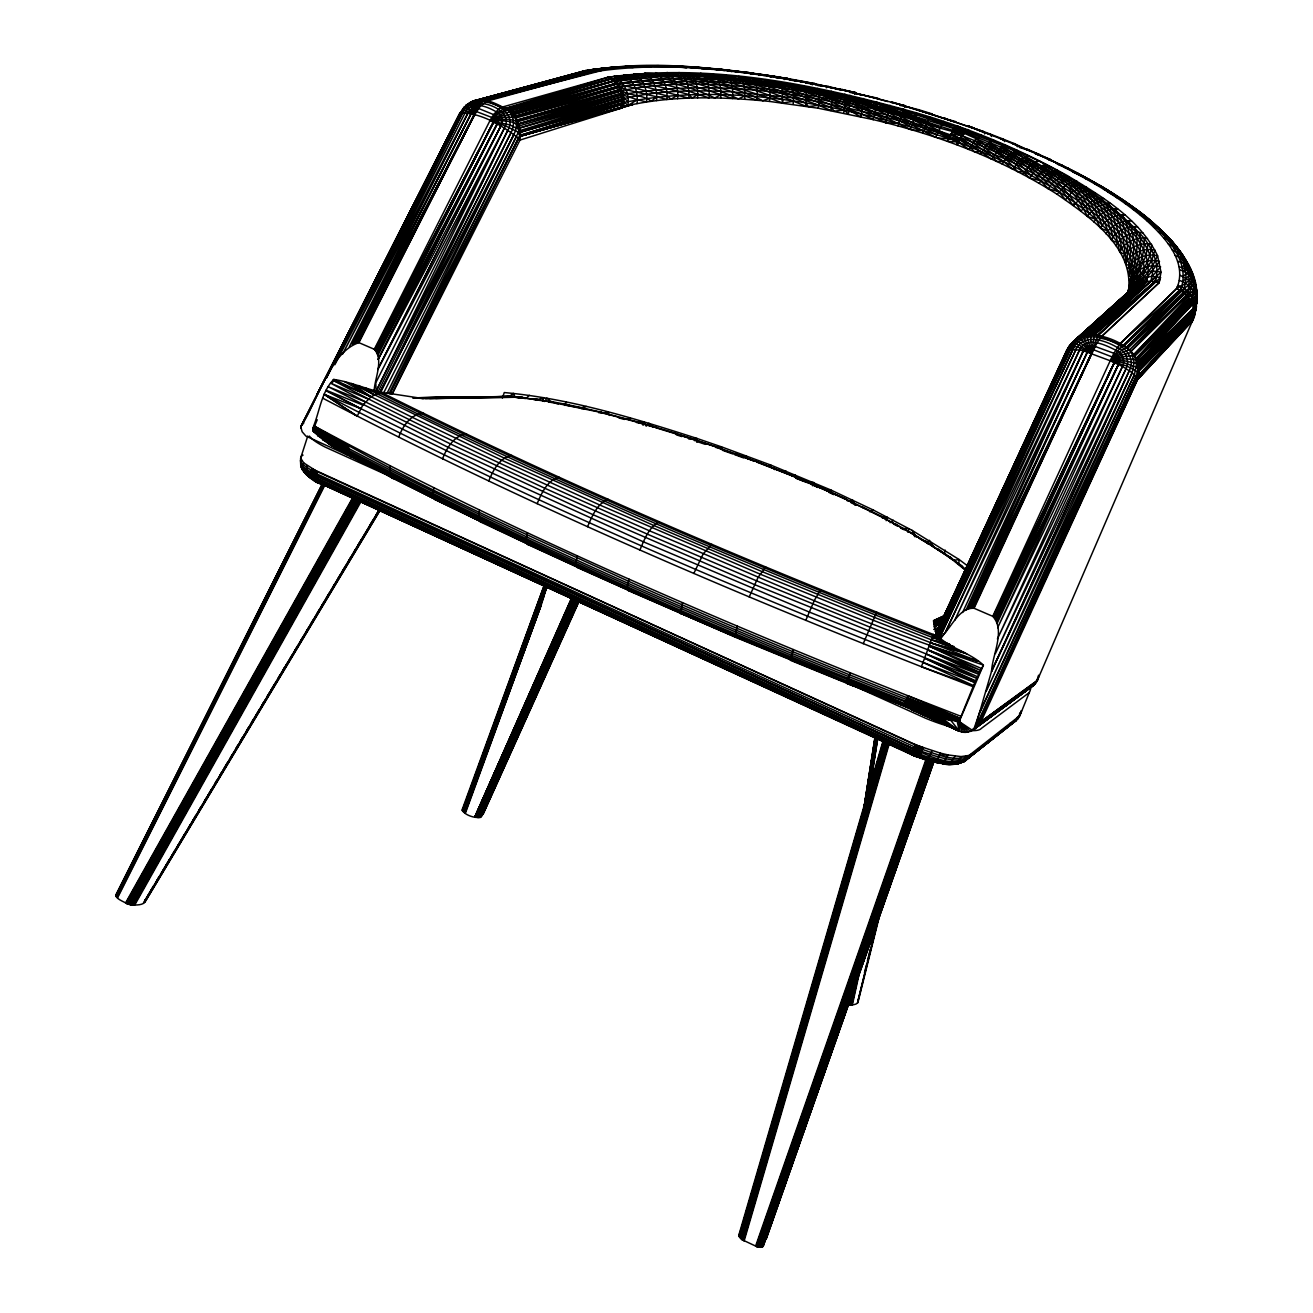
<?xml version="1.0" encoding="UTF-8"?>
<svg xmlns="http://www.w3.org/2000/svg" width="1313" height="1313" viewBox="0 0 1313 1313"><rect width="100%" height="100%" fill="white"/><g stroke="black" fill="none" stroke-linecap="round" stroke-linejoin="round"><path stroke-width="1.5" d="M696.875 442.186L696.908 438.411C634.097 418.191 570.252 398.61 504.274 392.554L502.387 398.02M307.751 436.064L300.644 458.155L303.713 462.882L317.5 471.794L915.161 744.504L911.944 754.778L918.066 757.256L939.55 763.214L944.983 760.194L948.15 754.959L960.985 756.583L969.109 755.435L1019.824 715.683L1029.277 692.575A356.841 73.462 20.3 0 0 1030.918 686.962M973.737 729.519L979.137 713.812L1134.448 374.73L1136.549 363.455L1134.35 355.216L1189.168 298.428L1132.512 355.725L1122.697 356.841L1110.207 360.747L1083.34 350.768L1070.653 348.881L936.563 634.836C949.25 648.31 969.7 652.249 983.404 665.117L959.196 721.526L959.311 731.095C967.763 735.165 976.79 728.928 981.024 721.674L1137.468 379.621C1146.528 354.001 1118.069 338.984 1097.307 335.291C1084.915 332.32 1071.605 339.296 1066.517 350.883L935.988 633.276L936.563 634.836L1070.505 345.844L1139.372 283.641L1152.584 265.899L1157.606 255.822C1139.52 218.5 1101.64 196.326 1067.403 175.679C1019.709 149.108 968.945 128.132 916.523 112.885C816.62 84.82 711.252 62.532 607.279 77.352M394.507 478.671L393.26 478.474C366.672 462.57 335.258 452.87 312.74 430.73L313.741 425.773C319.83 410.312 321.587 391.881 333.715 379.441C353.033 382.132 370.561 391.651 389.977 393.49L518.553 138.423L520.473 136.125L623.659 106.534C625.644 95.078 620.31 81.849 609.298 76.991L505.686 108.24L610.332 78.878C708.56 64.534 808.234 84.393 903.016 109.832C989.592 136.65 1081.961 168.901 1144.05 238.08C1145.642 258.054 1134.366 275.96 1127.982 294.161C1136.303 248.239 1089.724 216.99 1057.096 194.258C1000.933 158.578 937.925 134.894 873.358 119.647L876.707 101.823M347.682 455.102L305.896 436.064L302.154 431.78L300.693 426.627L460.239 112.557C481.198 113.099 502.239 125.277 518.454 138.325L389.14 393.408L517.995 133.007L622.789 102.677C735.247 80.29 850.939 107.19 958.211 141.394L958.671 142.346C1004.74 160.613 1050.285 182.212 1089.134 213.428C1111.52 232.171 1137.731 258.907 1130.132 290.912C1136.615 282.197 1148.99 279.111 1159.067 282.672L1161.004 272.267L1157.606 255.822C1146.151 252.9 1133.283 258.513 1127.572 268.837M352.705 457.367C347.682 455.545 347.797 448.915 349.258 444.68L313.741 425.773C414.645 485.137 522.147 532.438 628.435 581.216C737.808 629.846 848.526 675.456 960.279 718.392L959.59 720.312C739.088 635.032 521.31 541.416 312.871 429.532L313.955 431.928C521.261 543.27 737.84 636.51 957.177 721.329L959.311 731.095L911.517 709.529M769.549 101.429C722.495 96.752 674.34 95.291 627.877 105.516L622.674 100.51L520.178 130.479L622.608 98.869C658.584 90.203 695.988 89.924 732.769 91.877C779.938 97.326 830.423 97.277 873.358 119.647L818.311 108.24L769.549 101.429C770.107 94.142 770.633 85.493 765.528 79.617M948.15 754.959L940.387 753.12C936.629 768.253 921.595 757.634 912.486 754.614L321.143 483.775C315.432 483.315 316.056 475.716 317.5 471.794M1038.55 675.21L1037.254 680.626L1033.495 685.435L972.441 730.373L959.196 721.526L905.56 701.306L903.442 705.885L846.557 683.236L850.233 672.798C680.101 603.964 512.004 529.631 349.258 444.68M979.137 713.812L1136.008 376.503L974.903 728.469L991.561 671.288L1129.41 370.66C1137.879 352.245 1114.819 340.297 1100.097 338.196C1090.102 334.257 1077.579 339 1073.082 348.848L937.761 636.247L933.149 634.392C746.621 561.406 562.112 482.774 382.887 393.161L377.126 393.785L371.087 396.772L332.928 380.261C435.998 435.407 542.646 483.594 649.525 530.829C758.208 576.112 865.382 626.334 977.988 661.178L872.899 620.13L759.981 574.076L599.86 505.045L501.812 460.272L412.315 417.353L371.087 396.772L351.424 383.527L504.422 458.188L653.792 525.495L761.671 571.45L874.146 617.274L931.475 639.874L949.775 644.289C755.599 568.66 563.49 487.172 377.126 393.785L374.139 390.913C374.632 378.357 384.085 360.008 374.303 349.291L358.941 342.66C329.793 352.015 316.778 403.321 300.693 426.627M482.363 812.419C485.564 823.809 454.692 813.223 464.539 806.806M423.229 398.594L413.94 397.806L513.367 396.756L418.601 398.2L514.926 397.265L525.627 398.2L514.877 397.232L423.229 398.594L388.829 393.358L392.357 393.588L520.046 134.829L520.424 133.319L505.39 125.835L489.864 120.862L493.836 114.329L498.234 109.553L502.584 106.993L607.377 77.385C618.85 82.177 624.955 96.112 622.05 107.945L519.964 140.081L518.454 138.325L389.977 393.49L392.357 393.588L519.964 140.081L520.473 136.125L517.995 133.007C523.608 118.301 498.579 121.157 489.864 120.862L374.303 349.291L493.409 122.322L493.836 119.975L492.293 117.661L475.782 111.293L471.4 113.148L352.196 344.466L468.068 112.803L474.436 114.888L358.941 342.66M716.652 447.536L754.729 461.306L735.132 453.494L734.509 454.561L743.601 457.909M1194.305 314.349L1194.699 309.786M957.456 144.857L964.005 132.203C901.621 106.255 834.28 92.681 767.58 82.44C716.635 75.908 664.46 72.117 613.565 81.193L509.444 110.719C497.529 104.416 482.216 94.7 469.069 103.12L474.436 114.888L358.498 342.496M697.613 97.917C698.385 88.907 696.547 78.107 688.537 72.707M677.606 98.688C678.558 89.087 675.9 77.68 667.119 72.396M1121.023 199.724C1160.676 224.129 1213.31 269.904 1191.876 322.161L1037.336 680.429L981.041 721.658L1036.433 682.169L976.938 726.647L1136.09 376.585L1138.781 366.869L1193.533 309.441C1205.039 281.376 1183.046 252.375 1164.319 233.222C1127.9 197.836 1082.158 173.808 1036.121 153.834L1040.864 155.689L1035.301 153.867M720.706 98.065C721.346 89.678 720.361 79.568 713.254 74.02M1192.04 321.734C1200.098 308.44 1192.861 289.713 1177.925 285.43C1186.082 259.826 1164.516 237.128 1147.299 221.142C1120.793 197.82 1089.888 180.144 1058.459 164.404M942.931 620.589L933.888 624.693L933.576 620.688L944.375 615.682L933.576 620.688L935.988 633.276L1066.517 350.883L1070.555 348.881L1077.169 340.51L1083.488 336.867L1143.131 282.246L1159.51 261.402C1147.874 258.234 1134.563 263.88 1128.901 274.565C1130.509 254.722 1133.168 232.844 1122.221 215.02C1113.276 215.119 1105.021 220.502 1100.196 227.855C1090.135 205.37 1075.79 184.444 1055.291 170.296L1046.674 174.514L1039.059 183.311M793.2 104.318L793.659 92.714L790.836 83.523M307.242 465.721C303.713 474.485 312.363 480.821 319.568 483.529L309.737 477.522L302.367 469.824L300.759 465.967L300.579 460.305L301.169 456.382L303.04 455.102M656.484 100.576C657.731 90.302 654.12 78.222 644.486 73.085C683.367 74.857 720.558 87.577 757.01 100.198C757.568 92.665 757.749 83.655 752.103 77.844M744.684 99.246C745.259 91.434 745.078 82.046 738.924 76.335M1196.898 301.547L1193.336 317.27L1194.518 315.268M1197.226 298.182L1193.763 313.364L1195.207 311.969L1196.077 304.846L1196.52 306.848L1193.812 312.264L1138.929 369.527L1193.812 312.789L1195.421 308.604L1136.484 367.279L1139.028 371.202L1137.501 372.695L1138.584 375.485L1137.468 379.621L978.234 725.285M322.719 398.167C516.567 499.793 717.85 586.599 921.414 666.709L932.279 637.445L940.321 639.333L945.573 631.865L1079.631 349.816C1086.672 335.324 1105.94 345.335 1115.623 350.128C1122.024 352.344 1125.536 360.271 1122.5 366.425L997.65 627.712L1119.037 363.11L1118.692 357.858L1113.884 353.279L1092.482 345.483L1088.313 346.14L1084.013 349.57L966.023 610.003L1087.706 351.408L1092.711 349.439L1112.702 357.152L1114.704 359.811L1114.409 362.47L992.743 616.322L1110.207 360.747L1122.5 366.425L1132.101 372.662L991.561 671.288C992.234 655.023 1005.856 630.404 992.743 616.322L974.098 608.28C957.719 607.41 950.989 630.027 939.435 638.184L932.837 635.607C745.456 562.259 560.093 483.25 380.081 393.161L507.967 130.118C516.304 115.052 498.366 103.169 485.055 102.069C474.896 98.212 463.998 105.286 459.599 114.412L462.882 109.685L471.4 113.148M1147.546 219.271C1170.736 236.438 1197.144 263.732 1186.607 295.327L1131.199 351.129L1134.104 362.47L1132.2 372.744L986.112 691.524L1134.35 374.648M516.551 136.486L387.122 393.145L515.435 131.169L516.567 124.39L515.205 117.152L501.599 117.464L489.864 120.862L497.529 112.426L505.259 108.29C515.435 113.082 520.949 125.162 520.473 136.125L622.05 107.945M636.986 103.579C638.627 92.616 634.031 79.896 623.593 74.907C661.227 75.038 697.301 86.674 732.588 98.524C733.179 90.433 732.605 80.684 725.974 75.054M1193.812 312.789L1192.483 320.553L1137.468 379.621L1192.91 318.895L1138.584 375.485L1193.566 315.596L1139.028 371.202L1193.812 312.789C1193.927 302.154 1186.525 292.241 1176.563 288.745L1119.973 343.842L1113.884 353.279L1110.207 360.747L1127.03 366.097L1138.896 372.531L1137.107 378.259L1132.101 372.662M1073.525 205.501L1082.322 196.523L1092.777 192.716C1108.238 208.373 1115.689 230.005 1119.447 251.275C1124.552 242.938 1134.235 237.555 1144.05 238.08L1148.022 243.857L1146.052 255.543L1130.132 290.912M958.835 563.244L959.196 559.568L912.043 530.337L873.457 510.117L830.932 490.028L770.797 465.065L721.444 446.83L696.908 438.411L688.767 439.018M624.069 102.562L622.641 104.252L520.473 136.125L627.877 105.516C629.731 94.208 624.643 81.143 613.811 76.252C648.228 77.024 683.745 83.031 714.764 97.966L720.919 94.667M818.311 108.24L819.296 97.096L817.704 88.414M1195.683 292.815L1196.028 286.004L1192.992 277.519M1136.484 367.279L1123.551 362.601L1110.207 360.747L1119.136 352.13L1126.669 347.272L1180.305 290.436C1189.972 266.834 1172.985 243.578 1156.72 227.871C1132.659 205.353 1104.693 186.495 1074.937 172.84M1037.254 680.626L1038.485 677.032L1037.254 680.626L981.041 721.658M970.504 608.034L1096.962 342.939L1101.377 336.719L1159.067 282.672L1160.511 277.552L1152.092 276.337L1143.689 277.765L1143.131 282.246L1083.717 335.751L1142.162 282.476C1152.666 247.189 1117.248 219.796 1092.892 200.676C1050.761 169.082 1001.113 150.388 953.812 128.576C845.818 93.994 730.11 66.421 616.421 84.13L511.315 114.543L500.926 115.954L489.864 120.862L509.723 124.833L518.881 129.429L520.408 132.055L622.772 102.874L520.457 135.288L622.641 104.252L623.659 106.534L627.877 105.516L637.33 99.706L646.538 101.938C647.966 91.319 643.862 78.911 633.818 73.856C669.614 75.711 705.967 83.802 738.3 98.869L744.931 95.964M358.63 385.546L374.107 395L365.211 387.827L377.126 393.785L375.928 391.143L380.081 393.161L511.2 132.285C514.975 125.129 514.007 115.413 507.655 110.013L498.874 113.394L489.864 120.862L497.922 119.385L509.756 119.483L516.321 121.075L518.668 123.964L621.82 94.782L519.209 125.9L622.214 96.752L623.199 94.47C736.363 74.939 853.138 100.658 959.918 138.144L961.247 137.783C1007.924 156.198 1054.093 177.764 1093.827 208.833C1116.411 227.231 1143.492 253.442 1135.893 285.578L1151.649 260.532L1154.948 250.159C1143.705 247.451 1131.264 253.064 1125.536 263.06C1124.486 242.216 1121.942 219.78 1107.778 203.318L1096.47 206.978L1087.164 216.103C1062.644 163.764 1004.363 146.301 954.764 127.295L947.444 141.279L957.899 142.05L964.694 131.398L967.205 129.511L968.781 130.085L961.493 135.551L950.661 134.024C974.246 148.796 1002.246 155.361 1026.274 169.656C1046.806 180.341 1066.78 192.19 1085.244 206.174C1109.534 225.573 1142.802 254.328 1131.527 289.172C1139.569 275.106 1151.041 261.287 1151.583 244.399C1140.537 241.92 1128.54 247.55 1122.828 257.2M936.153 632.685L1069.274 346.304L1079.155 337.802L1082.782 336.046L1083.488 336.867L1092.958 334.684L1151.156 281.245L1090.611 334.733L1150.68 281.212C1158.575 258.037 1140.899 236.258 1125.405 221.027C1101.213 198.066 1072.311 180.817 1042.916 165.405L1034.775 171.018L1029.458 177.944L1015.901 164.404L987.77 143.691L980.434 154.261M932.082 750.691L929.391 756.091L925.846 759.603L912.075 754.942L313.791 480.164L319.026 483.217C312.592 481.69 309.556 474.649 311.985 468.79L915.046 744.766L940.387 753.12M655.597 72.609C664.805 77.812 667.94 89.547 666.84 99.493L656.746 96.817L651.248 101.298C642.303 94.011 629.14 96.571 619.851 89.563L515.714 118.006L618.653 87.282L512.513 117.234L515.517 117.875L517.01 120.14L621.952 90.581C674.849 79.896 729.47 84.048 782.564 91.057C813.896 95.521 844.965 101.725 875.656 109.406C905.231 115.642 933.28 127.935 962.806 133.68C853.466 97.195 735.789 69.031 620.196 86.97L619.851 89.563L516.321 121.075M774.424 469.578L774.194 468.331L810.761 483.069L845.342 499.268M117.743 893.677C111.605 897.419 124.62 901.933 127.427 903.902C131.776 905.593 146.268 906.036 145.119 900.012M974.098 608.28L1091.53 353.509L1083.488 336.867L1146.561 281.474C1155.998 245.662 1120.35 218.779 1095.633 199.543C1052.287 168.917 1003.559 146.629 953.812 128.576L963.923 134.074M904.772 107.6L905.133 105.729L865.103 95.554M1193.419 308.342L1196.652 289.303L1196.783 303.484L1193.419 308.342L1137.846 362.585L1136.549 363.455L1123.583 360.632L1110.207 360.747L1119.628 348.585L1124.174 345.598L1180.305 290.436M863.856 808.627L874.983 737.955M863.888 809.99L864.528 805.969M865.152 801.898L875 739.153M863.002 813.814L875.065 736.609M863.068 814.142L875.41 736.298M864.118 809.875L868.599 781.514M869.239 777.46L869.879 773.406M870.519 769.352L871.159 765.315M871.799 761.261L872.439 757.207M873.079 753.153L873.719 749.099M874.36 745.045L875 741.008M865.448 802.785L875.771 736.642M865.694 802.21L875.968 737.496M866.35 800.881L876.181 738.185M866.81 799.256L876.428 738.776M867.893 795.76L876.969 737.758M867.844 796.745L877.314 738.136M869.583 790.295L877.872 737.922M866.12 800.667L876.116 738.119M866.892 799.42L876.526 738.989M867.483 796.417L876.887 737.693M868.057 796.942L877.461 738.234M869.304 791.033L877.609 738.316M843.668 113.016L845.244 102.299L844.866 94.142M863.363 98.475L863.478 99.411C896.96 108.979 926.535 127.968 957.899 142.05L956.734 144.578L959.114 139.67L924.533 128.116L887.161 117.431L849.445 108.421C828.749 95.225 803.523 90.023 780.152 82.817L779.2 81.636M890.017 105.335L885.75 122.766C855.305 107.584 825.221 92.008 791.657 84.656M1138.256 368.658L1138.223 364.604L1193.468 308.867L1137.846 362.585L1136.237 358.465L1190.481 300.349C1195.142 287.596 1196.127 268.131 1180.863 262.305L1181.208 254.328C1175.151 245.859 1169.653 234.6 1158.558 232.155M300.874 428.005L301.284 425.954M860.918 116.742L863.478 99.411M766.07 1239.39L934.249 760.621L763.132 1246.398L757.322 1246.858L741.976 1239.653L738.891 1235.861L740.959 1229.657M847.476 1004.133L848.805 1004.593L850.545 996.567L848.805 1004.593C851.546 1005.413 858.915 1004.626 857.914 1001.097L879.447 913.471M849.675 1004.79L853.187 988.853M850.496 1004.921L855.764 980.992M944.359 553.988L945.212 550.114M851.874 1004.905L859.769 968.994M852.4 1004.773L861.164 964.858M848.805 1004.593L850.561 996.616M1193.993 315.711L1192.22 321.308M313.216 427.677L348.733 446.617L313.216 427.677L348.437 448.537L313.955 431.928M300.644 458.155L300.759 465.967L305.683 472.22M973.573 608.083L1091.53 353.509L1086.983 335.783L1161.004 272.267C1149.006 268.591 1134.859 274.351 1129.377 285.758C1133.611 266.588 1141.063 246.138 1134.399 226.673C1125.011 226.443 1116.034 231.827 1111.028 239.639C1103.675 217.843 1093.253 195.998 1074.838 181.391L1065.319 185.412L1057.096 194.258M301.498 460.338C298.691 468.002 305.535 474.453 311.099 478.506M303.713 462.882L303.073 466.755L304.419 472.204L317.106 480.903L918.952 756.567L947.116 763.969L951.712 761.31L955.076 756.124M1148.022 243.857C1154.931 254.82 1159.921 268.902 1154.751 281.573L1094.386 334.897L1091.53 353.509L972.999 607.952M864.446 972.818L866.416 964.874M867.401 960.903L870.355 948.987M871.34 945.015L872.817 939.058M875.295 929.128L876.772 923.17M857.52 1002.804L880.76 909.253M857.898 1002.59L881.4 908.333M1127.522 293.291C1133.447 273.678 1143.771 253.54 1139.618 232.483C1130.001 232.106 1120.662 237.489 1115.607 245.564M1127.654 292.651L1129.082 287.514L1130.477 287.678L1136.205 281.704L1143.689 277.765M390.322 465.902L389.469 473.304L392.144 477.965L437.311 500.269L396.28 479.573M564.951 405.454L565.969 401.893M433.782 487.714L432.765 495.132L435.112 499.679L482.347 522.377L439.116 501.156M738.825 1235.156L882.96 741.189M883.403 741.451L739.153 1236.6L884.355 741.451L739.613 1237.388M883.649 741.566L739.153 1236.6L883.977 741.714M740.253 1238.159L885.077 741.993M741.041 1238.93L885.93 742.534M741.976 1239.653L886.915 743.092M742.485 1239.997L887.44 743.355M743.027 1240.309L887.998 743.634M743.568 1240.621L888.556 743.88M744.143 1240.9L889.131 744.126M301.596 467.789L302.072 466.131L303.172 467.855M898.092 126.048L903.278 109.028M1188.725 266.9L1192.664 273.941L1192.762 276.633L1185.721 283.395L1176.563 288.745L1177.925 285.43L1176.448 288.712L1120.12 343.678L1126.177 347.403L1134.005 354.625L1188.167 296.968C1200.345 267.77 1174.364 241.165 1153.635 224.49M742.19 1226.079L750.314 1198.539M752.628 1190.661L756.698 1176.891M757.847 1172.969L759.587 1167.06M763.066 1155.259L765.971 1145.428M767.137 1141.489L768.876 1135.581M772.356 1123.78L775.244 1113.949M777.575 1106.071L779.315 1100.179M782.794 1088.379L784.534 1082.47M786.848 1074.608L788.588 1068.7M792.067 1056.899L793.807 1051.007M741.943 1227.507L744.848 1217.693M745.997 1213.754L747.737 1207.862M750.068 1200L754.122 1186.246M755.27 1182.324L757.01 1176.415M760.49 1164.631L763.378 1154.8M769.763 1133.185L772.651 1123.37M780.185 1097.816L781.924 1091.924M789.458 1066.386L791.181 1060.494M300.579 460.305L300.89 464.228L303.073 466.755L316.581 476.061L913.503 748.886C929.309 756.042 951.597 767.498 968.288 758.192L1017.427 719.393L1021.448 710.809L1018.806 717.637L965.022 760.112M300.759 462.307L301.071 466.181L303.221 468.675L316.515 477.768L912.929 750.544C928.143 758.29 946.361 765.003 963.611 761.803C965.629 761.934 973.885 751.939 969.109 755.435L965.35 760.588M357.546 342.348L474.436 114.888C471.925 113.509 465.59 105.861 463.949 108.208L466.378 105.007L473.812 100.822L471.974 101.643L471.712 104.022L474.436 114.888L358.039 342.398M300.71 458.319L301.022 462.274L303.237 464.818L316.909 473.944L914.275 746.769C931.803 751.725 951.597 762.984 969.815 756.255L966.877 759.095C948.675 762.919 930.622 754.023 913.585 748.656L316.646 475.552M479.524 510.035L478.326 517.453L480.345 521.868L529.5 544.862L434.242 498.924L337.228 449.095M1070.653 348.881L937.761 636.247L932.837 635.607L932.279 637.445L939.435 638.184L1076.102 349.16C1083.914 332.747 1105.727 340.592 1117.248 347.453C1125.52 350.325 1130.066 360.583 1126.144 368.526L995.369 653.628L1129.311 370.594L991.561 671.288M972.424 607.886L1091.53 353.509L1083.127 341.561L1078.794 337.769L1138.355 284.051C1148.924 248.994 1114.507 221.323 1090.2 202.186C1048.102 171.708 1000.391 149.731 951.744 131.957M527.432 532.783L526.053 540.185L527.695 544.468L578.606 567.676L527.022 543.812M916.523 112.885L910.418 129.544L845.424 98.13L818.262 89.481M577.359 555.875L575.767 563.261L577.031 567.397L629.485 590.719L576.456 566.773M961.461 731.866L959.524 720.476L906.265 699.599L905.56 701.306L959.524 720.476M1127.473 294.194L1130.477 287.678L1127.982 294.161M1021.448 710.809L1019.725 715.93L1020.562 712.532L1019.413 714.091M629.108 579.197L627.319 586.566L628.156 590.538L735.854 637.035L680.561 613.286L682.497 602.667M1179.648 269.838C1187.379 272.021 1193.927 278.175 1196.028 286.004L1191.449 302.384L1137.846 362.585L1196.57 300.135C1195.306 290.895 1188.167 283.116 1179.353 280.408M971.817 607.87L1091.53 353.509L1078.991 344.859L1071.868 343.021L1134.547 286.447L1136.205 281.704L1131.576 289.123L1071.506 343.481L1131.215 289.517L1133.086 284.478M922.694 133.22L929.735 116.939M755.582 1246.185L925.944 759.505M756.157 1246.447L926.518 759.751M756.748 1246.661L927.109 759.964M757.322 1246.858L927.684 760.161M757.896 1247.022L928.258 760.358M758.471 1247.153L928.816 760.522M759.029 1247.252L930.031 758.733M759.571 1247.317L930.556 758.865M760.096 1247.35L930.375 760.9M760.604 1247.35L930.851 760.982M761.064 1247.317L931.294 761.031M761.507 1247.235L931.705 761.064M761.917 1247.137L932.066 761.064M762.607 1246.825L932.673 761.031M784.173 1185.179L795.694 1152.338M799.092 1142.671L805.181 1125.29M806.543 1121.433L822.119 1077.005M827.551 1061.544L839.073 1028.703M848.559 1001.655L856.01 980.417M858.045 974.607L864.135 957.226M869.551 941.782L881.072 908.941M890.559 881.893L898.01 860.639M911.567 822.004L914.964 812.353M916.999 806.543L923.088 789.162M763.132 1246.398L933.543 760.309M766.218 1238.766L933.789 760.424M766.152 1238.077L933.986 760.522M776.295 1205.695L778.346 1199.918M819.788 1082.273L821.823 1076.479M835.413 1037.91L838.81 1028.26M874.819 926.042L880.925 908.678M893.152 873.966L897.911 860.458M912.863 818.032L914.898 812.255M918.296 802.604L923.055 789.097M782.876 1189.069L795.793 1152.371M797.828 1146.577L839.302 1028.801M840.665 1024.944L933.789 760.408M1017.608 719.196L1018.822 715.798L1015.983 720.689L965.383 760.457C958.769 764.97 949.906 765.233 942.307 763.542C949.397 765.939 958.408 764.412 960.985 756.583M737.299 626.17L735.034 637.084L843.11 681.431M542.548 401.187L543.828 397.658L536.213 399.973M461.995 810.121L544.288 585.073M544.485 584.745L462.406 810.909L544.337 586.566M465.508 812.895L541.35 604.571L546.963 586.484L463.981 812.156L546.208 586.025L462.816 811.319L544.403 586.648M462.816 811.319L544.78 586.419M465.114 812.714L541.35 604.571L464.72 812.534L546.963 586.484L464.342 812.353M1195.207 311.969L1193.468 316.761L1138.584 375.485M463.341 811.746L545.338 587.108M463.653 811.943L546.175 586.008M463.981 812.156L546.224 587.157M464.72 812.534L544.156 595.511M643.042 425.314L644.289 421.916L636.592 422.589M1147.825 276.715L1146.052 281.54L1084.341 335.537L1079.155 337.802M886.16 520.67L887.424 517.24L881.63 516.945M793.298 649.574L790.328 660.258L854.008 686.174L846.557 683.236M812.566 485.794L813.847 482.445L805.952 482.117M907.841 532.241L909.154 528.794L901.292 528.4M943.604 121.387L935.562 137.307L888.376 112.688L850.332 97.589L849.954 95.307M1137.846 362.585L1194.387 301.957L1191.449 302.384L1136.894 360.156L1191.203 301.875L1136.237 358.465L1134.777 356.053L1132.512 355.725L1134.35 355.216L1189.824 299.38L1134.892 356.135L1197.062 294.818C1195.207 284.511 1194.272 271.922 1182.422 267.868C1186.099 261.812 1183.981 253.967 1178.106 250.176L1181.7 254.755M978.234 661.342L929.227 646.209L980.532 670.369L869.928 627.122L756.304 580.723L647.375 534.161L544.977 488.338L450.589 444.007L365.391 401.876L328.086 386.646L448.176 447.356L593.066 514.712L754.433 584.548L926.338 654.022L976.659 678.296L809.136 612.006L643.304 541.777L492.194 473.09L360.599 408.556L324.147 394.327L357.202 416.155L362.848 405.044L371.087 396.772L344.548 381.591M1194.535 313.315L1195.766 310.147L1191.876 322.161M398.66 437.196C402.631 426.364 410.854 413.792 423.574 413.332M442.563 458.828C446.633 448.176 454.035 435.358 466.558 434.111M488.764 481.018C492.966 470.53 499.531 457.548 511.775 455.43M537.165 503.667C541.481 493.294 547.242 480.312 559.059 477.193M918.69 109.734L904.805 106.172L932.312 114.625L891.543 101.856M981.5 668.498L929.227 646.209L983.404 665.117L975.214 681.463L960.279 718.392L907.841 695.709L850.233 672.798M587.6 526.694C592.015 516.403 597.038 503.568 608.28 499.334M639.891 549.966C644.371 539.725 648.77 527.186 659.274 521.737M693.822 573.436L703.144 553.971L711.81 544.321M749.198 596.939L758.175 577.195L765.709 567.003M805.755 620.409L814.372 600.386L820.74 589.635M863.248 643.698L876.641 612.137M1017.345 717.21L1015.983 720.689L1008.351 726.007M906.265 699.599L907.841 695.709L961.067 716.356M312.74 430.73L317.237 419.75M332.222 383.101L333.715 379.441L371.087 396.772M308.588 476.291L317.697 482.019L918.066 757.256L923.416 747.721L915.161 744.504M1192.483 320.553L1193.369 318.435L1192.302 321.061L1137.468 379.621M465.36 112.229C471.465 100.001 487.468 106.714 496.019 111.687C501.648 113.673 503.667 120.927 500.844 125.95L378.16 359.368L497.611 122.913L497.922 119.385L495.789 115.495L478.424 108.388L472.549 108.585L468.035 112.803M927.93 543.746L929.407 540.332L933.477 546.914M1066.435 352.065L1073.263 341.577L1132.791 288.023L1071.868 343.021M571.877 597.251L474.978 816.702L571.992 598.728M476.225 817.146L573.239 598.531L475.388 816.867M477.079 817.359L573.354 598.547M572.041 597.317L474.978 816.702L572.402 597.366M475.798 817.014L572.649 598.695M476.652 817.26L573.026 600.107M574.011 599.253L477.489 817.441L574.569 599.516M477.899 817.507L574.454 600.057M574.552 600.057L478.277 817.556L575.422 599.368L479.015 817.605L575.98 601.059M479.343 817.589L575.455 601.124M576.341 601.141L480.197 817.457L576.128 601.042M480.197 817.457L576.489 600.55M480.624 817.293L576.686 600.911M483.627 810.991L493.754 788.539M490.323 796.088L496.166 783.073L490.323 796.105M502.026 770.042L507.048 758.881M513.744 743.979L518.766 732.818L513.793 744.044M523.772 721.658L520.44 729.092L526.349 716.159M537.165 691.869L532.142 703.046L537.247 691.984M540.513 684.434L542.187 680.708M546.372 671.403L543.861 676.983L548.982 665.954M550.557 662.097L553.905 654.662M562.259 636.05L564.771 630.47M570.63 617.438L572.304 613.713M578.508 601.173L483.086 813.239L578.344 601.961M483.233 813.617L578.656 601.502M497.873 779.38L500.384 773.8M502.058 770.075L507.918 757.059M540.595 684.549L542.269 680.823M550.656 662.228L558.189 645.487M562.374 636.198L567.413 625.037M570.761 617.602L572.435 613.877M574.109 610.168L576.62 604.587M497.972 779.2L505.571 762.377M509.789 753.022L519.915 730.602M521.606 726.86L526.677 715.634M528.368 711.909L531.732 704.425M533.423 700.682L538.494 689.473M540.168 685.731L543.549 678.263M545.24 674.521L550.295 663.295M551.985 659.569L562.112 637.133M563.802 633.391L573.929 610.955M575.619 607.23L578.147 601.617M483.102 814.257L579.148 601.239M1136.09 376.585L977.742 725.908L1137.058 378.16M993.268 616.585L1114.409 362.47L996.075 620.097L1118.512 364.358L1114.671 361.83M1122.5 366.425L997.404 638.971L1126.144 368.526M939.435 638.184L1073.181 348.864L938.565 637.133L932.837 635.607M945.573 631.865L1076.102 349.16M1079.631 349.816L954.666 620.393L1083.389 350.784L1087.706 351.408L1091.53 353.509L971.177 607.919M962.577 612.514L1083.389 350.784M1179.927 275.205L1189.118 280.211L1195.24 288.335L1131.199 351.129L1126.177 347.403M936.021 633.637L1068.601 349.225L936.021 633.637L1067.305 349.882M995.418 618.784L1114.409 362.47L993.744 616.913M967.615 609.101L1087.394 352.015L969.109 608.444L1091.53 353.509L1097.914 335.685L1160.511 277.552M995.041 618.226L1114.409 362.47L994.204 617.291M994.63 617.734L1114.409 362.47M997.092 623.429L1118.512 364.358L996.649 621.64M377.767 369.511L500.844 125.95L377.767 369.511L504.405 127.952L375.797 382.756L376.125 391.159L504.487 128.001C511.955 114.133 494.115 104.843 482.839 103.629C475.372 100.822 466.624 105.056 463.144 111.999L326.166 378.439L462.882 109.685M965.712 756.354C963.003 764.478 953.911 764.905 946.903 763.887L952.385 764.363M115.807 895.089L322.768 482.987M115.79 895.581L322.801 483.135M115.971 896.123L322.982 483.447M116.118 896.402L323.359 483.791M183.836 762.082L188.432 752.94M193.027 743.798L197.607 734.673M202.202 725.531L206.798 716.389M214.134 701.766L215.972 698.106M223.308 683.499L225.147 679.839M116.332 896.664L323.605 483.988M116.594 896.943L323.901 484.202M116.89 897.222L324.245 484.399M117.218 897.485L324.606 484.612M117.596 897.747L325.017 484.825M345.286 340.822L349.882 331.697M357.267 317.073L359.106 313.43M366.491 298.822L368.329 295.162M379.391 273.252L393.211 245.859M395.065 242.199L402.435 227.592M404.273 223.949L411.658 209.325M416.27 200.2L458.68 116.201L301.563 425.609L460.239 112.557L316.909 394.737L461.421 112.114M342.857 346.008L344.695 342.365M379.621 273.038L390.65 251.193M392.489 247.517L399.841 232.959M404.437 223.834L409.032 214.676M413.628 205.567L418.223 196.441M420.062 192.83L458.68 116.184M376.125 391.159L507.868 130.069L378.226 391.422L380.081 393.161M382.887 393.161L380.196 391.816L511.2 132.285M383.823 392.587L514.072 134.435M349.291 346.862L468.068 112.803L342.562 354.198L465.409 112.245L334.799 364.817L463.144 111.999M374.714 349.504L493.409 122.322L376.995 352.573L497.085 124.029L493.672 121.764M378.16 359.368L497.135 124.046L377.783 355.544M861.525 113.936L860.179 116.578C831.506 99.542 799.108 88.89 766.611 80.832M353.542 343.612L471.104 113.706L354.789 342.972L474.436 114.888L480.607 105.762L487.221 101.101L593.985 71.772C667.841 60.496 743.06 70.689 815.865 84.459L799.354 81.193L800.454 80.848L815.11 83.704L785.469 78.682L784.206 79.535M376.47 351.408L493.409 122.322L375.108 349.783M376.158 350.916L493.409 122.322L375.485 350.095M357.038 342.365L477.308 108.06L482.528 101.331L601.584 70.557L592.688 71.312L484.645 100.182L508.394 109.997L613.171 80.897L644.864 86.74L688.767 98.147C689.604 88.874 687.421 77.812 679.067 72.461M375.83 350.489L493.409 122.322M356.512 342.43L474.436 114.888L476.143 107.929L479.869 101.003L588.552 70.574L475.027 100.592L463.719 107.502M380.245 391.832L513.957 134.336M355.954 342.562L474.436 114.888L474.929 107.961L477.128 101.101L589.504 70.623C655.269 60.414 722.577 67.833 787.816 78.616L788.85 79.42M377.438 353.952L497.085 124.029M125.572 902.95L352.196 498.612M125.999 903.213L352.639 498.825M126.442 903.459L353.115 499.038M126.918 903.689L354.625 497.463M127.427 903.902L355.134 497.676M128.493 904.296L355.216 499.859M129.61 904.608L356.332 500.22M360.074 500.056L132.958 905.018L358.646 501.648L131.891 904.985L358.17 501.435L130.758 904.838L357.448 500.548M133.959 904.969L360.862 500.384M134.845 904.821L360.517 502.436M130.758 904.838L357.645 501.172M1002.196 164.092L1008.647 155.295L1017.148 150.273M1068.126 348.208L1071.129 345.532L1066.517 350.883L1070.407 344.679L1131.215 289.517M153.539 885.98L145.283 900.291L153.719 886.226M155.787 882.73L158.791 877.199M169.295 859.654L161.039 873.949L181.096 840.501M171.543 856.388L174.547 850.89M176.795 847.624L185.051 833.345M187.283 830.062L190.303 824.58M192.535 821.282L195.555 815.8M198.837 810.745L200.807 807.035M204.089 801.964L206.059 798.255M208.291 794.956L211.311 789.49M214.593 784.419L216.579 780.71M219.845 775.638L221.831 771.946M224.031 768.614L227.083 763.165M230.333 758.077L232.335 754.401M235.585 749.296L237.587 745.62M239.787 742.272L242.839 736.856M246.089 731.751L248.091 728.075M251.341 722.971L253.343 719.311M255.543 715.946L258.694 710.678M261.829 705.409L263.929 701.897M267.081 696.629L269.181 693.116M271.282 689.604L274.433 684.336M277.585 679.084L279.685 675.571M282.837 670.303L284.937 666.791M155.82 882.697L158.988 877.429M183.196 836.988L186.364 831.72M188.465 828.208L196.901 814.142M199.002 810.613L202.153 805.345M204.27 801.833L212.69 787.767M214.79 784.255L217.958 778.97M220.059 775.458L228.495 761.392M230.596 757.88L233.763 752.595M235.864 749.083L239.015 743.815M242.183 738.53L244.284 735.017M247.451 729.749L249.552 726.22M251.653 722.708L254.82 717.44M257.972 712.155L260.089 708.643M263.24 703.374L265.357 699.862M267.458 696.333L271.676 689.309M273.777 685.796L276.928 680.511M279.045 676.999L287.465 662.934M289.566 659.421L292.733 654.137M294.834 650.624L298.002 645.356M301.153 640.071L303.27 636.559M306.421 631.29L308.522 627.762M310.639 624.249L313.791 618.981M316.958 613.696L319.059 610.184M322.227 604.916L324.327 601.403M326.428 597.875L329.596 592.606M332.747 587.338L334.864 583.809M338.015 578.541L340.116 575.028M342.233 571.5L345.385 566.231M348.552 560.963L350.653 557.434M353.821 552.166L355.921 548.653M358.022 545.141L361.19 539.856M369.61 525.791L372.777 520.522M375.928 515.238L378.029 511.725M145.48 900.816L291.584 656.713M293.685 653.201L296.836 647.933M307.357 630.371L298.937 644.42L307.291 630.207M309.458 626.859L312.609 621.591M314.71 618.078L323.113 604.029L314.693 618.013M328.381 595.265L325.214 600.517L328.332 595.134M143.527 902.737L378.521 510.954M145.415 900.554L265.21 700.354M267.376 696.99L275.73 682.826M277.896 679.428L280.998 674.045M283.148 670.664L291.519 656.516M293.669 653.103L296.771 647.736M309.425 626.777L312.543 621.443M338.852 577.589L330.466 591.687L378.833 510.97L346.238 565.361M340.97 574.142L344.104 568.824M144.266 902.491L380.294 509.805M145.07 901.982L380.672 509.231M1129.508 280.194C1135.089 269.149 1148.826 263.47 1160.643 266.884L1152.092 276.337M471.974 101.643L475.651 100.313L473.714 105.467L474.436 114.888L466.378 105.007L469.611 103.185M518.881 129.429L519.8 127.968L622.214 96.752L628.254 101.561M1022.958 174.465C1026.75 168.376 1032.149 161.893 1039.715 161.007M463.62 110.111L464.375 108.93L461.552 111.178L463.965 107.256M1189.447 293.045L1129.672 349.734L1195.421 282.771L1190.202 268.164L1182.898 256.281M854.582 94.273L856.322 92.796L799.354 81.193M1134.547 286.447L1074.986 340.231L1138.355 284.051M544.616 401.532L546.914 398.167L551.279 402.09M1028.555 155.59L1019.479 160.432L1012.7 169.213L1003.674 161.614L996.206 161.318L992.858 156.641L962.593 135.813L960.328 137.471L991.446 159.119L1000.867 147.253L1028.128 167.555L1048.266 188.744C1052.534 182.195 1059.148 175.86 1067.403 175.679M1105.891 233.747C1111.34 225.327 1121.532 219.534 1131.691 221.142M981.369 135.026L974.607 140.557L969.142 149.518L958.671 142.346M1093.942 221.963C1099.145 214.101 1108.435 208.193 1118.118 209.341M1183.243 276.452L1188.298 271.528L1188.692 265.21L1181.208 254.328L1172.148 249.831M303.09 423.82L303.795 422.999M968.124 757.371L970.832 754.351M1150.648 281.212L1156.359 276.616L1155.276 281.671L1098.029 335.504L1126.669 347.272L1184.244 288.483L1191.564 282.623L1194.338 279.603L1193.73 277.109M646.127 426.2L648.917 423.262L653.414 427.234M694.413 440.659L695.988 440.052L655.663 427.71L656.927 427.546L619.687 417.485M826.304 87.79L828.076 86.395L877.987 98.803M1193.812 312.264L1138.781 366.869L1138.223 364.308L1136.549 363.455L1138.223 364.604M1124.174 345.598L1180.19 290.37L1123.468 345.27L1179.648 290.14L1120.12 343.678M695.348 439.855L715.552 446.699L676.966 434.308M1182.652 281.688L1190.727 273.925L1190.202 268.164M526.398 398.118L529.32 395.295M1126.669 347.272L1183.571 292.635L1127.9 348.109L1184.983 293.685M1101.541 336.555L1159.166 282.705M1075.856 340.051L1083.291 345.089L1091.53 353.509L1090.627 335.209L1097.307 335.291L1155.21 281.655L1094.386 334.897L1088.592 334.766L1147.086 281.425L1086.983 335.783M1079.959 337.359L1085.884 331.926M1093.286 325.148L1097.734 321.078M1122.894 298.035L1128.819 292.602M987.77 143.691L993.564 139.999M1080.304 336.949L1142.113 282.492L1080.304 336.949L1139.372 283.641L1139.782 279.439L1137.895 284.297L1069.274 346.304L1077.382 346.911L1087.706 351.408M812.222 84.836L814.241 83.523L829.422 87.265M463.949 108.208L466.361 105.04M1084.341 335.537L1146.561 281.474M1092.958 334.684L1154.751 281.573M956.422 125.703L954.764 127.295L965.153 131.005L955.634 126.343L967.665 130.611L956.422 125.703L966.237 130.069M948.708 764.396L956.603 764.133L963.611 761.803L998.733 733.737M1001.901 731.193L1005.085 728.649M508.525 397.133L513.317 393.309L514.975 396.707M965.383 760.457L1014.079 721.871M973.786 752.874L959.655 763.296L963.43 761.376M977.003 750.363L980.204 747.836M983.404 745.308L986.605 742.781M997.831 733.951L1012.257 722.593L1010.288 723.036M968.682 757.732L1016.377 720.328M1135.975 359.68L1123.304 358.695L1110.207 360.747L1120.58 353.509L1128.753 349.849M979.58 723.463L982.83 721.001M890.083 522.672L893.316 520.243M986.572 719.229L970.389 731.374L959.196 721.526L939.829 718.392L916.786 711.121L734.82 636.608M991.413 715.585L1007.596 703.44M1012.438 699.796L1022.138 692.509L1015.556 697.252M918.066 110.079L955.979 122.404M1029.277 692.575L981.353 728.403A54.309 12.441 22.1 0 1 971.177 730.602M976.232 726.073L982.912 721.247M997.092 710.546L993.892 712.943L997.224 710.53M489.864 120.862L503.404 113.279L509.69 112.114L512.333 113.443L616.109 83.753L667.086 95.8L671.058 99.181L677.82 95.045M1016.919 696.891L970.389 731.374L1033.495 685.435M1020.135 694.511L1031.608 686.617M1031.837 686.502L972.441 730.373L1033.249 685.599M974.509 728.813L1035.268 683.745M995.96 711.646L1002.492 706.837M976.938 726.647L1035.136 683.925L1037.451 678.903L1036.318 682.366L979.055 724.218M968.485 757.978L966.877 759.095L968.288 758.192M516.272 127.788L519.111 125.835L519.8 127.968L623.921 98.508M578.672 73.036C642.517 58.314 709.923 67.62 774.227 76.351L775.376 77.172M700.781 73.233C708.347 78.714 709.742 89.169 709.053 97.868L697.81 94.388L692.263 98.048L688.964 94.569L666.315 88.398L643.321 83.326L612.449 78.649L506.26 108.519L502.879 106.911M1000.867 147.253L1005.479 145.087M1103.741 198.526C1094.517 197.787 1086.048 203.827 1081.124 211.229L1075.413 202.891L1072.508 204.779C1059.854 186.003 1043.343 169.754 1025.059 156.526M837.497 89.382L842.536 89.579M1182.964 271.036L1185.508 269.493L1186.739 262.518L1181.602 258.201L1175.217 255.543M770.255 77.188L772.963 76.088L787.816 78.616L760.325 74.628L758.881 75.415M1110.207 360.747L1121.778 355.084L1130.887 352.639M931.212 114.133L982.534 131.152L990.215 134.057L991.512 136.519M957.538 763.526L960.131 762.213L957.932 762.295M942.898 618.39L933.822 622.493L944.572 617.077M933.74 629.452L939.238 626.957M935.299 631.126L938.877 629.354M942.98 622.428L933.937 626.908L941.355 623.544M933.822 622.493L944.72 617.159M792.067 476.373L795.317 474.781M950.661 134.024L959.721 138.505L961.247 137.783M935.332 631.192L938.943 629.534M731.275 71.69L734.558 70.754L750.954 73.61M869.715 511.742L873.457 510.117M621.426 67.767C626.957 65.437 633.752 65.026 639.365 67.275M717.719 70.18L721.214 69.31L737.676 71.969M626.58 419.372L630.322 417.879M944.26 118.351L955.552 121.567M598.679 412.692L602.503 412.725L564.311 404.946M780.152 82.817L782.564 91.057L782.335 102.89L769.845 98.262L762.722 100.756C733.983 86.198 701.142 79.354 669.384 73.889M1188.167 296.968L1191.515 295.786L1196.389 291.519L1196.028 286.004M581.101 408.54L585.385 408.671L548.407 401.926M691.836 67.915L695.709 67.144L724.546 70.541M507.425 397.232L512.48 396.559L539.019 399.891L510.855 396.46L413.562 397.97M475.027 100.592L484.037 100.001L591.277 71.017L484.645 100.182L593.985 71.772L585.91 70.574L473.337 101.052L584.515 70.82C606.311 67.291 629.009 65.355 650.821 66.996M627.877 105.516L520.473 136.125L633.03 104.416L622.165 107.65M520.408 132.055L622.674 100.51M1187.001 290.6L1182.636 291.946C1195.716 262.058 1167.109 234.83 1146.2 217.203C1114.983 191.846 1078.876 173.316 1042.538 156.46M604.144 412.939L607.837 411.806L609.462 415.45M610.709 79.075L507.655 110.013M519.111 125.835L516.567 124.39L621.262 93.075L517.683 121.699L620.54 90.991M767.055 466.181L770.797 465.065M616.421 84.13L513.465 114.838L617.98 86.33L626.17 89.711L656.746 96.817M511.315 114.543L514.877 116.611L617.98 86.33L617.98 83.704L615.748 83.392L510.987 112.179L613.614 81.242L509.444 110.719L509.69 112.114M1042.916 165.405L1046.806 164.601M512.333 113.443L615.748 83.392L615.37 80.897M509.444 110.719L613.171 80.897L612.449 78.649M520.473 136.125L623.659 106.534L622.46 106.369M517.01 120.14L621.952 90.581M506.26 108.519L610.332 78.878L609.298 76.991M514.877 116.611L620.196 86.97M518.668 123.964L621.788 94.634L637.33 99.706M489.093 97.802L494.935 96.194M508.558 92.419L514.401 90.81M518.307 89.727L528.039 87.035M531.929 85.969L547.505 81.652M551.411 80.585L557.254 78.961M561.143 77.894L570.876 75.202M952.582 764.182L955.404 763.411M585.91 70.574L472.598 101.413L588.864 70.672L582.775 71.148C599.302 68.473 616.683 66.208 633.178 67.554M481.69 99.755L589.077 70.59L619.785 67.39L622.214 68.276M478.687 99.788L587.65 70.574L609.199 68.407L611.694 69.277M662.573 66.963L660.439 66.06L641.811 66.274L658.24 65.65L674.603 67.193M580.477 407.982L586.337 406.456M802.341 81.849L785.469 78.682L797.368 80.832M592.688 71.312L599.023 69.704L589.504 70.623L484.037 100.001L487.221 101.101M848.855 500.926L852.597 500.023L855.19 505.292M533.505 399.546L553.528 402.205L534.9 399.201M1028.621 687.651L1029.753 687.372M418.601 398.2L514.286 397.002L525.627 398.545M967.008 126.146L983.503 131.53M590.686 70.36L604.128 68.013L609.199 68.407M742.37 456.432L746.129 455.726L748.098 459.32M593.821 69.31L591.293 69.77L614.845 66.996L637.051 66.389M1086.409 186.988C1077.661 186.692 1070.111 192.88 1065.516 199.839C1050.531 181.539 1034.152 163.797 1013.899 151.307M804.229 85.87L806.445 94.799L805.722 106.172L793.544 101.265L782.778 102.956L782.646 99.788L744.208 86.609L717.817 79.42L690.523 74.135M596.414 69.277L587.65 70.574L470.743 102.332L583.038 72.231M740.811 72.313L748.082 72.445L764.379 75.498M990.215 134.057L987.934 133.844L1003.936 140.048L1004.576 141.607M603.044 68.867L608.674 68.046M623.15 67.521L626.596 67.029M953.681 560.29L959.196 559.568L968.239 566.379M831.244 91.188L832.229 99.591L830.948 110.522L818.738 105.286L808.299 106.599L806.116 103.169C776.804 90.761 746.293 81.029 714.929 75.383M943.866 764.035L947.116 763.969M592.344 70.245L597.546 69.622M617.865 67.505L632.341 66.011L660.439 66.06M827.141 490.471L830.932 490.028L832.147 493.54M715.766 447.503L721.444 446.83L722.577 450.49M850.332 97.589L848.411 114.001L844.193 110.161L834.165 111.145L831.424 107.617L782.187 88.545L740.302 77.615M582.381 71.279L588.864 70.672M601.649 68.489L630.831 66.668M1003.936 140.048L1000.424 138.702L1016.557 145.185L1017.312 146.777M604.702 68.916L608.313 68.604M1055.291 170.296L1057.31 170.116M565.526 404.585L569.005 405.143M634.031 66.306L670.451 65.896L686.896 67.685M699.452 68.424L680.905 66.503L712.286 69.392M958.539 763.592L942.34 762.361L912.125 753.317M549.72 401.581L552.297 401.729M653.874 66.29L672.551 66.29M626.859 66.668L612.432 67.505L619.785 67.39M1014.178 143.593L1012.618 143.659L1028.867 150.388L1014.178 143.593L1016.557 145.185M641.811 66.274L684.943 66.782M1074.838 181.391L1077.103 181.309M1113.178 194.718L1122.402 199.724L1116.313 196.655L1112.521 193.142M632.341 66.011L634.704 65.962M939.534 755.106L947.986 754.909M425.412 398.496L461.897 397.773M492.309 397.183L508.525 396.871L484.185 397.199M461.864 397.494L413.185 398.167L461.634 397.347M471.744 397.183L510.117 396.542M429.712 398.512L462.439 397.97M413.234 398.151L462.668 397.248M466.772 397.183L511.742 396.51L413.94 397.806L512.694 396.592L522.705 397.429L510.855 396.46M435.703 398.479L462.176 398.102M413.94 397.806L512.48 396.559L524.199 397.675M1039.551 154.524L1024.517 148.697L1040.864 155.689M1092.777 192.716L1095.288 192.732M680.758 67.127L693.756 67.275M981.779 151.783L974.18 151.635L970.405 147.023L959.934 139.982L959.721 138.505M701.257 68.145L722.921 69.655M675.719 433.487L695.726 439.822M780.004 470.907L786.011 471.088M715.864 69.343L736.166 71.099M898.88 123.373L886.209 122.88L886.472 120.041C859.834 107.453 833.87 93.633 804.918 86.97M668.333 65.978L675.522 66.274M680.905 66.503L697.613 67.521M1107.778 203.318L1110.503 203.449M912.026 130.02L923.613 130.611M729.125 70.771L749.559 72.757M1047.429 159.07C1069.685 167.572 1090.873 180.423 1111.504 192.732L1103.347 188.809M680.758 67.226L686.305 67.57M1024.55 171.97L1017.23 171.527C1006.973 157.297 990.248 148.812 976.035 138.85M616.88 77.894C644.42 79.453 671.895 85 697.81 94.388M521.212 397.478L509.198 396.657L514.466 397.232M937.548 137.963L959.114 139.67M767.99 76.088L771.634 76.367M750.741 73.889L754.581 74.185M939.55 763.214L930.933 761.261M701.273 67.849L736.806 71.444M1122.221 215.02L1125.192 215.25M701.29 68.653L710.546 68.506M525.627 398.2L512.694 396.592M1064.301 167.325L1068.388 168.31M775.967 77.746L779.774 78.124M509.001 396.707L514.351 397.248M859.818 94.815L864.184 94.717M791.788 80.372L795.563 80.782M1134.399 226.673L1137.616 227.018M740.696 71.936L774.227 76.351L760.325 74.628L763.116 74.66M637.281 421.933L656.927 427.546M805.739 82.998L828.076 86.395M481.28 99.886L484.333 100.264M1139.618 232.483L1142.934 232.893M817.851 85.575L821.61 86.067M1144.05 238.08L1147.496 238.556M1085.178 178.42L1089.757 179.651M746.539 72.675L756.386 74.07M1094.303 335.176L1101.377 336.719M849.708 92.353L877.921 98.212M1095.009 184.066L1099.818 185.412L1109.452 191.222M536.311 399.152L537.69 399.382M937.449 762.147L940.83 762.705M931.967 760.982L940.518 763.247M945.475 764.182L936.924 762.656M777.559 77.352L781.514 78.025M1104.446 189.745L1107.072 190.221M841.945 89.465L856.322 92.796L827.223 86.806L841.223 89.908M1107.45 191.632C1129.082 203.86 1152.798 217.958 1167.027 239.064L1172.657 242.363L1175.43 250.881M786.684 78.37L801.455 81.061L800.454 80.848M702.603 74.628C733.786 80.044 764.379 89.038 793.544 101.265M646.324 65.666L648.606 66.093M554.365 403.058L558.353 403.813M681.168 73.922L718.95 81.997L769.845 98.262M551.017 401.515L567.905 404.683M899.717 105.368L905.034 106.386M1116.51 197.541L1119.283 198.082M727.5 76.384L769.057 86.74L818.738 105.286M1125.044 203.449L1127.9 204.057M566.724 404.502L584.383 408.228M1133.004 209.341L1135.958 210.014M311.493 470.711L317.418 472.04M891.232 102.496L905.133 105.729M753.334 79.108L793.38 90.236L844.193 110.161M583.317 408.064L601.633 412.315M311.247 474.436L316.531 477.308L311.247 472.598L316.909 473.944M1140.439 215.25C1146.38 215.119 1148.219 221.536 1153.191 223.21L1156.72 227.871L1159.592 229.217L1161.742 233.041M774.506 468.462L754.745 460.863L810.039 482.872L845.867 498.956L847.41 500.942M855.288 93.207L864.397 95.34M1029.458 177.944L1040.749 180.8M1147.299 221.142L1150.369 221.93M600.681 412.167L638.003 422.015M599.68 412.298L617.816 416.96M1153.585 227.034L1156.72 227.871M877.33 98.754L887.752 101.561M881.4 516.551L862.723 507.261L881.4 516.551L882.664 518.29M1131.576 276.813L1129.065 276.14C1134.268 258.546 1136.418 238.063 1128.606 220.847M618.784 417.895L624.43 419.454M1048.266 188.744L1058.885 191.714M923.975 758.766L931.885 761.638M1163.81 238.129L1167.027 239.064M636.51 422.113L653.743 427.152M880.547 516.025L879.562 515.73L913.553 534.358L914.8 536.705M953.993 646.505L931.475 639.874L965.104 652.922L930.441 642.812L966.663 653.808M1168.34 244.021L1177.301 248.387L1178.532 256.642M918.46 109.619L932.148 113.886M656.319 427.496L676.195 433.487M831.671 92.205C859.063 101.347 885.684 113.312 911.271 126.901M316.515 477.768L311.526 476.143L316.712 479.557L912.42 752.185L920.232 754.614L912.469 752.004L316.679 479.36L307.012 473.222L301.563 468.052M917.639 756.6L912.158 754.909L918.066 757.256M1019.249 147.384L1028.867 150.388M952.795 130.135L963.02 133.384M934.249 115.249L945.82 118.991L944.983 117.973M676.359 434.816L681.775 436.573M911.944 754.269L918.952 756.567L911.961 754.187M912.929 750.544L920.987 753.202M850.2 96.276L888.868 110.653L936.546 134.714M1095.945 219.255L1087.656 216.53L1089.134 213.428C1078.991 193.717 1063.087 177.304 1044.902 164.814M1129.672 265.636L1126.029 264.438C1129.869 246.056 1126.094 224.884 1115.279 209.177M927.651 542.679L910.418 532.454L928.455 543.812L919.002 538.232M947.51 119.565L952.598 121.256M696.235 441.283L705.327 444.368M1124.946 254.148L1120.153 252.506L1121.548 248.288C1119.283 230.235 1112.948 212.493 1101.115 198.46M1177.548 261.172L1180.863 262.305M1049.005 159.858L1052.566 161.105M954.075 121.633L967.451 126.393M926.683 541.76L924.254 540.611L953.008 559.912L936.875 548.571M973.015 128.329L968.009 125.867L982.354 131.776M1107.942 230.94L1100.754 228.429L1102.214 225.097C1093.91 206.075 1082.158 188.284 1065.27 175.811M715.158 446.568L754.827 460.912M723.561 450.687L732.67 453.904M1179.107 266.687L1182.422 267.868M957.177 721.329C738.087 640.531 524.117 545.076 317.779 435.637L348.372 450.359M876.69 102.709L914.406 117.842L949.578 136.289M968.009 125.867L972.457 127.492M1117.691 242.642L1111.668 240.46L1113.112 236.783C1107.401 218.335 1098.735 200.003 1084.013 187.02M1057.113 164.092L1063.973 166.603L1049.399 159.185M970.832 127.295L989.296 134.386M950.94 557.648L948.183 556.285L963.939 568.989M756.518 461.995L810.712 483.036L793.413 475.995L846.524 499.383M357.202 416.155L324.147 394.327C534.588 504.159 753.399 597.169 974.788 682.481L924.729 658.223L975.543 680.725M911.238 709.381L959.311 731.095L943.325 719.114L904.92 702.8L951.104 720.722L959.311 731.095L926.092 714.239L846.606 682.875M973.031 686.683L921.414 666.709L973.475 685.55L923.072 662.491M323.507 440.183C523.706 546.651 732.014 637.215 943.325 719.114M989.181 133.647L1003.017 139.03M330.006 444.664L433.553 497.906L576.046 565.87L734.755 635.837L846.803 682.202L935.217 717.128L959.311 731.095L912.732 709.939M795.809 478.113L809.579 483.529M963.184 567.528L958.08 563.704L965.039 569.579M1060.559 164.568L1062.414 165.323M1072.918 172.069L1081.026 175.318M795.826 478.113L804.426 481.559M735.378 637.215L680.561 613.286M847.115 681.217L932.46 716.373L959.311 731.095L939.829 718.392L847.542 679.953M933.149 634.392L937.761 636.247M362.848 405.044L326.067 390.191L360.599 408.556L325.805 390.7M912.207 709.545L959.311 731.095L903.377 705.869M1001.835 138.587L1015.491 144.102M1042.571 156.395L1051.139 159.874L1026.208 148.697M1077.234 173.119L1079.286 173.956M680.889 613.795L681.972 613.86L627.696 589.964M846.803 682.202L916.786 711.121M902.638 110.965L939.517 127.853M903.951 704.966L926.092 714.239M1086.081 178.732L1091.595 181.063M812.96 484.333L827.978 490.816L793.741 475.979L828.388 491.439L812.813 484.3M368.165 399.086L330.531 383.117L365.391 401.876M904.378 704.031L935.217 717.128M793.971 476.225L811.089 483.512M527.695 544.468L528.532 544.829M971.554 127.148L981.369 131.366M977.397 676.671L926.338 654.022L978.579 674.226L927.848 649.984L979.58 672.19M318.14 482.511L312.806 479.032L317.106 480.903M480.345 521.868L481.28 522.279M314.972 481.018L321.143 483.775M927.848 649.984L979.334 672.683M435.112 499.679L436.146 500.122M392.144 477.965L393.26 478.474L388.057 475.7M1096.552 184.526L1101.771 186.873M405.914 483.561L325.526 447.257A50.075 10.258 18.1 0 1 309.425 436.097M839.631 679.428L925.632 718.26A54.309 12.441 22.1 0 0 956.685 728.403M811.319 484.316L818.262 487.5L811.303 484.202M924.729 658.223L975.214 681.463M828.684 492.277L833.788 494.64M845.096 498.776L864.972 508.689L847.033 500.056M851.021 502.666L856.437 505.275M348.552 452.066L322.686 439.543L348.979 453.592L328.513 443.646L351.507 456.842L342.48 451.984L350.473 456.005L345.483 453.642M912.42 752.185L919.56 755.746M866.695 509.559L880.399 516.452M1139.503 213.166L1150.648 221.076M882.106 517.322L898.338 525.889M893.546 524.051L897.156 525.955M312.051 477.686L316.942 480.345L311.526 476.143M313.331 427.152L348.733 446.617M312.937 428.974L348.437 448.537M913.553 534.358L895.499 524.15L897.534 525.069M900.669 527.859L904.066 529.763M319.995 483.644L306.717 475.06L302.696 469.463M313.791 480.164L318.599 482.971M311.247 472.598L913.503 748.886L921.775 751.561L914.275 746.769M1108.254 191.764L1111.537 193.733M1168.603 239.491L1176.743 247.271M911.616 532.848L912.666 533.488M938.237 549.08L952.073 558.665M312.806 479.032L317.795 482.15M1002.476 146.203L1030.049 165.684L1050.023 186.216M925.534 541.054L941.405 551.985M930.064 544.829L939.78 550.968M989.296 142.296L1017.657 162.303L1031.082 175.45M915.046 744.766L922.596 749.723M974.607 140.557L1003.674 161.614M1159.445 229.709L1164.319 233.222M949.627 556.843L962.183 566.248M306.389 474.042L304.074 470.94M1040.864 166.324L1056.194 179.93L1075.413 202.891M959.606 564.311L965.219 569.038M1184.851 260.368L1187.888 265.423M1143.442 215.972L1123.961 200.741L1142.934 214.987M1168.603 240.016L1172.558 243.988M963.693 732.277L959.196 721.526L968.223 732.03M1184.818 260.926L1186.87 263.929M1167.273 236.242L1171.606 245.022M912.043 530.337L916.359 537.099M959.196 721.526L965.958 732.342M964.694 131.398L965.219 132.613M966.073 130.184L966.483 131.464M984.208 132.465L984.668 133.942M1191.203 271.315L1191.695 274.614M1181.191 286.743L1181.667 291.223M1194.272 280.408L1194.305 283.772M857.323 977.036L851.234 1004.954L857.356 977.036M778.757 1200.624L765.889 1237.338L778.806 1200.64M512.07 747.704L510.396 751.43L512.103 747.77M964.579 760.916L963.611 761.803L1005.249 728.502L964.579 760.916M942.947 620.196L933.888 624.693L942.98 620.212M810.252 482.856L827.42 490.438L810.252 482.856M917.787 757.092L912.158 754.909L917.787 757.092M959.622 720.23L907.02 697.728L959.59 720.312"/></g></svg>
